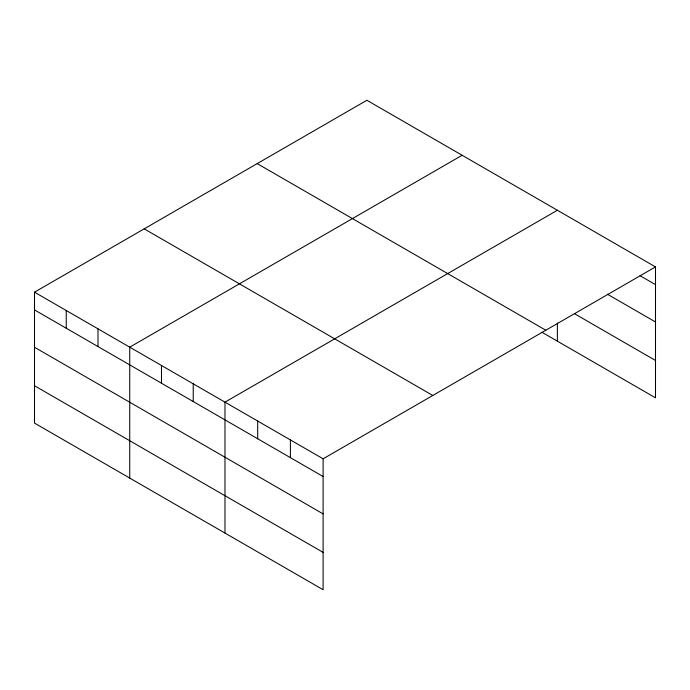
<?xml version="1.0" encoding="UTF-8"?>
<svg xmlns="http://www.w3.org/2000/svg" width="690" height="690" viewBox="0 0 690 690"><rect width="100%" height="100%" fill="white"/><g stroke="black" fill="none" stroke-linecap="round" stroke-linejoin="round"><path stroke-width="1.03" d="M655.5 266.909L366.89 100.274L34.5 292.18L34.5 423.091L323.11 589.726L323.11 458.807L655.5 266.909L655.5 397.82L541.952 332.261M462.127 155.267L129.737 347.165L129.737 478.084M557.373 210.252L224.983 402.158L224.983 533.068M640.053 275.707L655.5 284.625M607.347 294.173L655.5 321.98M574.632 313.778L655.5 360.465M257.197 163.608L545.807 330.234M144.193 228.856L432.803 395.482M34.5 292.18L323.11 458.807M34.5 309.905L323.11 476.531M34.5 347.251L323.11 513.886M34.5 385.745L323.11 552.371M557.373 323.024L557.373 341.162M290.404 439.927L290.404 457.643M257.689 421.038L257.689 438.762M193.234 383.83L193.234 401.546M161.486 365.502L161.486 383.217M97.997 328.837L97.997 346.561M66.249 310.509L66.249 328.233"/></g></svg>
